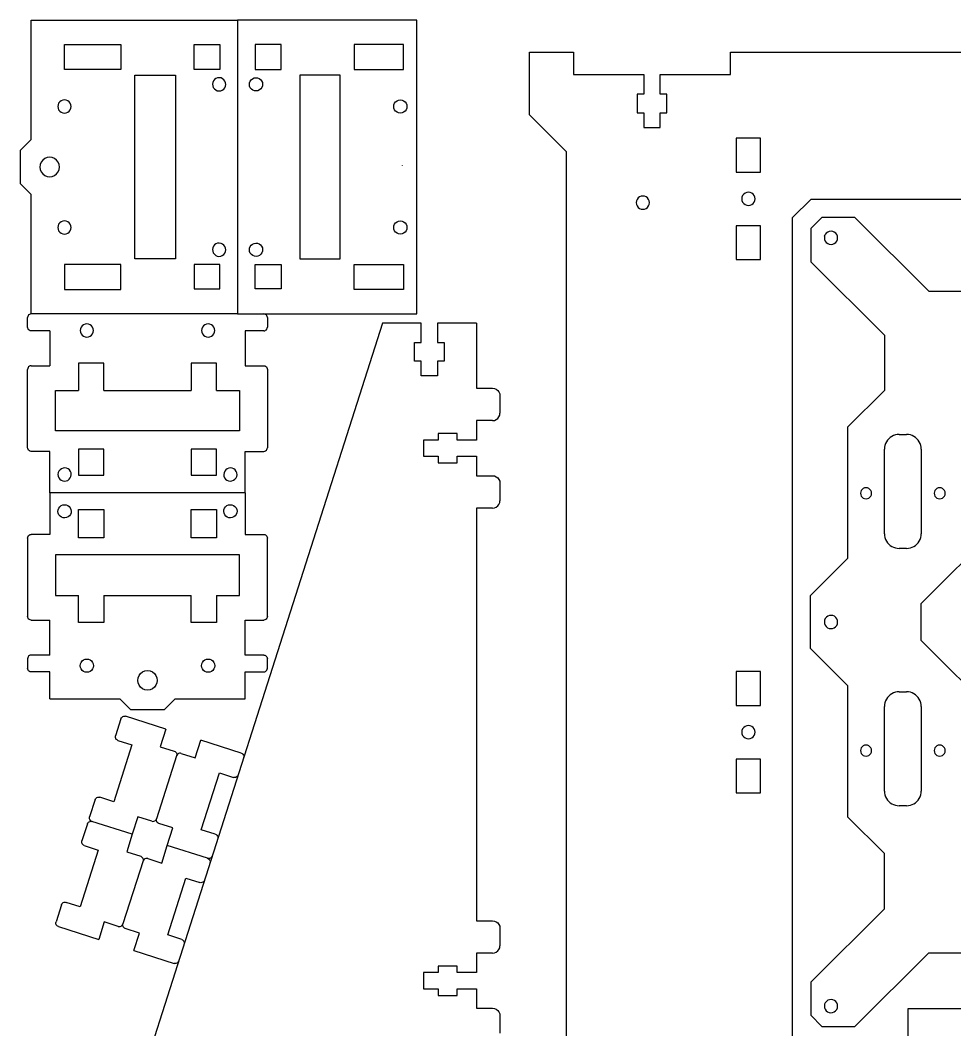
# Model space of a CAD drawing. Extents: x -2059 to 144, y -21 to 1016.
# Drawn here: x -545.3 to -291.6, y 150.1 to 424.2 of the extents above; entities that cross this region are included whole.
import ezdxf

# ---------------------------------------------------------------- set-up
doc = ezdxf.new("R2010")
doc.units = 0
doc.layers.get('0').update_dxf_attribs({"linetype": 'CONTINUOUS'})

msp = doc.modelspace()

# ---------------------------------------------------------------- linework, layer by layer
at = {"color": 5}
for points in [[(-545.281334, 388.845249), (-542.281384, 391.839266), (-542.281384, 424.235292)], [(-542.281384, 424.235292), (-486.281341, 424.235292)], [(-437.58368, 424.235061), (-486.281576, 424.235061), (-486.281576, 344.494738), (-437.58368, 344.494738), (-437.58368, 424.235038)], [(-545.281334, 388.845249), (-545.281334, 379.885036)], [(-545.281334, 379.885036), (-542.281384, 376.891019)], [(-542.281384, 344.494969), (-542.281384, 376.891019)], [(-543.243537, 343.753759), (-543.27757, 343.495588)], [(-543.243537, 340.648127), (-543.27757, 340.906425), (-543.27757, 343.495588)], [(-543.143722, 343.994369), (-543.243537, 343.753759)], [(-542.984979, 344.200994), (-543.143722, 343.994369)], [(-542.778027, 344.359625), (-542.984979, 344.200994)], [(-542.537043, 344.459417), (-542.778027, 344.359625)], [(-542.278368, 344.493587), (-542.537043, 344.459417)], [(-478.919269, 344.463515), (-479.178032, 344.497527)], [(-478.678109, 344.363796), (-478.919269, 344.463515)], [(-478.470952, 344.205215), (-478.678109, 344.363796)], [(-478.312092, 343.998517), (-478.470952, 344.205215)], [(-478.21216, 343.757802), (-478.312092, 343.998517)], [(-478.178069, 343.499505), (-478.21216, 343.757802)], [(-478.178069, 343.499505), (-478.178069, 340.905016)], [(-446.927316, 342.005545), (-544.318244, 37.216036)], [(-543.143634, 340.407438), (-543.243537, 340.648127)], [(-542.984715, 340.200738), (-543.143634, 340.407438)], [(-542.777588, 340.04213), (-542.984715, 340.200738)], [(-542.536427, 339.942444), (-542.777588, 340.04213)], [(-542.277606, 339.908426), (-542.536427, 339.942444)], [(-537.277641, 339.908426), (-542.277606, 339.908426)], [(-537.277641, 339.908426), (-537.277641, 330.427421)], [(-484.178055, 339.90702), (-484.178055, 330.427421)], [(-479.178032, 339.90702), (-484.178055, 339.90702)], [(-479.178032, 339.90702), (-478.919269, 339.941008)], [(-478.919269, 339.941008), (-478.678109, 340.040724)], [(-478.678109, 340.040724), (-478.470952, 340.199332)], [(-478.470952, 340.199332), (-478.312092, 340.406006)], [(-478.312092, 340.406006), (-478.21216, 340.646721)], [(-478.21216, 340.646721), (-478.178069, 340.905016)], [(-436.419087, 342.005545), (-446.927316, 342.005545)], [(-436.419087, 336.716159), (-436.419087, 342.005545)], [(-421.419193, 342.005545), (-432.019124, 342.005545)], [(-432.019124, 342.005545), (-432.019124, 336.716159)], [(-421.419193, 342.005545), (-421.419193, 324.308347)], [(-438.219062, 336.716159), (-436.419087, 336.716159)], [(-438.219062, 331.626332), (-438.219062, 336.716159)], [(-432.019124, 336.716159), (-430.219119, 336.716159)], [(-430.219119, 336.716159), (-430.219119, 331.626332)], [(-543.243537, 329.687722), (-543.27757, 329.429398)], [(-543.243537, 307.913667), (-543.27757, 308.17199), (-543.27757, 329.429398)], [(-543.143634, 329.928408), (-543.243537, 329.687722)], [(-542.984715, 330.135106), (-543.143634, 329.928408)], [(-542.777588, 330.293717), (-542.984715, 330.135106)], [(-542.536427, 330.393406), (-542.777588, 330.293717)], [(-542.277606, 330.427421), (-542.536427, 330.393406)], [(-542.277606, 330.427421), (-537.277641, 330.427421)], [(-484.178055, 330.427421), (-479.178032, 330.427421)], [(-479.178032, 330.427421), (-478.919269, 330.393406)], [(-478.919269, 330.393406), (-478.678109, 330.293717)], [(-478.678109, 330.293717), (-478.470952, 330.135106)], [(-478.470952, 330.135106), (-478.312092, 329.928408)], [(-478.312092, 329.928408), (-478.21216, 329.687722)], [(-478.21216, 329.687722), (-478.178069, 329.429398), (-478.178069, 308.17199)], [(-436.419087, 331.626332), (-438.219062, 331.626332)], [(-436.419087, 327.684253), (-436.419087, 331.626332)], [(-430.219119, 331.626332), (-432.019124, 331.626332)], [(-432.019124, 331.626332), (-432.019124, 327.684253)], [(-432.019124, 327.684253), (-436.419087, 327.684253)], [(-421.419193, 324.308347), (-417.069255, 324.308347)], [(-417.069255, 324.308347), (-416.551612, 324.240343)], [(-416.551612, 324.240343), (-416.069232, 324.040938)], [(-416.069232, 324.040938), (-415.655036, 323.723747)], [(-415.655036, 323.723747), (-415.337199, 323.31035)], [(-415.337199, 323.31035), (-415.137423, 322.828946)], [(-415.137423, 322.828946), (-415.069239, 322.312353), (-415.069239, 317.521956)], [(-417.069255, 315.525962), (-421.419193, 315.525962)], [(-421.419193, 315.525962), (-421.419193, 310.236551)], [(-417.069255, 315.525962), (-416.551612, 315.593965)], [(-416.551612, 315.593965), (-416.069232, 315.79337)], [(-416.069232, 315.79337), (-415.655036, 316.110559)], [(-415.655036, 316.110559), (-415.337199, 316.523959)], [(-415.337199, 316.523959), (-415.137423, 317.005334)], [(-415.137423, 317.005334), (-415.069239, 317.521956)], [(-435.769061, 310.236551), (-435.769061, 305.845345)], [(-431.819114, 310.236551), (-435.769061, 310.236551)], [(-426.719188, 312.032934), (-431.819114, 312.032934)], [(-431.819114, 312.032934), (-431.819114, 310.236551)], [(-426.719188, 310.236551), (-426.719188, 312.032934)], [(-421.419193, 310.236551), (-426.719188, 310.236551)], [(-543.143634, 307.672979), (-543.243537, 307.913667)], [(-542.984715, 307.46628), (-543.143634, 307.672979)], [(-542.777588, 307.307672), (-542.984715, 307.46628)], [(-542.536427, 307.207983), (-542.777588, 307.307672)], [(-542.277606, 307.173994), (-542.536427, 307.207983)], [(-537.277641, 307.173994), (-542.277606, 307.173994)], [(-537.277641, 295.896579), (-537.277641, 307.173994)], [(-484.178055, 307.173994), (-479.178032, 307.173994)], [(-484.178055, 295.896579), (-484.178055, 307.173994)], [(-479.178032, 307.173994), (-478.919269, 307.207983)], [(-478.919269, 307.207983), (-478.678109, 307.307672)], [(-478.678109, 307.307672), (-478.470952, 307.46628)], [(-478.470952, 307.46628), (-478.312092, 307.672979)], [(-478.312092, 307.672979), (-478.21216, 307.913667)], [(-478.21216, 307.913667), (-478.178069, 308.17199)], [(-435.769061, 305.845345), (-431.819114, 305.845345)], [(-431.819114, 305.845345), (-431.819114, 304.048936)], [(-426.719188, 304.048936), (-426.719188, 305.845345)], [(-426.719188, 305.845345), (-421.419193, 305.845345)], [(-421.419193, 305.845345), (-421.419193, 300.555935)], [(-431.819114, 304.048936), (-426.719188, 304.048936)], [(-421.419193, 300.555935), (-417.069255, 300.555935)], [(-417.069255, 300.555935), (-416.551612, 300.487931)], [(-416.551612, 300.487931), (-416.069232, 300.288526)], [(-416.069232, 300.288526), (-415.655036, 299.971311)], [(-415.655036, 299.971311), (-415.337199, 299.557938)], [(-415.337199, 299.557938), (-415.137423, 299.076536)], [(-415.137423, 299.076536), (-415.069239, 298.559942), (-415.069239, 293.769517)], [(-537.280629, 295.897961), (-537.280629, 284.620571)], [(-484.180984, 295.897961), (-484.180984, 284.620571)], [(-415.137423, 293.252923), (-415.069239, 293.769517)], [(-421.419193, 291.773524), (-421.419193, 179.73059)], [(-417.069255, 291.773524), (-421.419193, 291.773524)], [(-417.069255, 291.773524), (-416.551612, 291.841528)], [(-416.551612, 291.841528), (-416.069232, 292.040933)], [(-416.069232, 292.040933), (-415.655036, 292.358148)], [(-415.655036, 292.358148), (-415.337199, 292.771521)], [(-415.337199, 292.771521), (-415.137423, 293.252923)], [(-543.280528, 283.622574), (-543.246495, 283.880846)], [(-543.280528, 283.622574), (-543.280528, 262.365139)], [(-543.246495, 283.880871), (-543.146563, 284.121559)], [(-543.146504, 284.121559), (-542.987586, 284.328259)], [(-542.987586, 284.328259), (-542.780517, 284.486866)], [(-542.780517, 284.486866), (-542.539327, 284.586556)], [(-542.539327, 284.586556), (-542.280476, 284.620571)], [(-537.280629, 284.620571), (-542.280535, 284.620571)], [(-484.180984, 284.620571), (-479.18102, 284.620571)], [(-479.181049, 284.620571), (-478.922198, 284.586556), (-478.681038, 284.486866)], [(-478.681038, 284.486866), (-478.47391, 284.328259)], [(-478.47391, 284.328259), (-478.315021, 284.121559)], [(-478.315021, 284.121559), (-478.215118, 283.880846)], [(-478.215118, 283.880871), (-478.181027, 283.622574)], [(-478.181027, 262.365139), (-478.181027, 283.622574)], [(-543.246495, 262.106871), (-543.280528, 262.365139)], [(-543.146563, 261.866156), (-543.246495, 262.106871)], [(-542.987673, 261.659455), (-543.146563, 261.866156)], [(-542.780575, 261.50085), (-542.987673, 261.659455)], [(-542.539386, 261.401184), (-542.780575, 261.50085)], [(-542.280564, 261.367146), (-542.539415, 261.401184)], [(-542.280564, 261.367146), (-537.280629, 261.367146)], [(-537.28057, 251.886135), (-537.28057, 261.367146)], [(-484.180984, 261.367146), (-479.18102, 261.367146)], [(-484.180926, 251.88757), (-484.180926, 261.367146)], [(-478.922198, 261.401184), (-479.18102, 261.367146)], [(-478.681038, 261.50085), (-478.922198, 261.401184)], [(-478.47391, 261.659455), (-478.681038, 261.50085)], [(-478.314962, 261.866156), (-478.473852, 261.659455)], [(-478.215118, 262.106871), (-478.315021, 261.866156)], [(-478.181027, 262.365139), (-478.215118, 262.106871)], [(-543.246495, 251.146433), (-543.280528, 250.888136), (-543.280528, 248.298996)], [(-543.146563, 251.387149), (-543.246495, 251.146433)], [(-542.987673, 251.593823), (-543.146563, 251.387149)], [(-542.780575, 251.752431), (-542.987673, 251.593823)], [(-542.539415, 251.852146), (-542.780575, 251.752431)], [(-542.280535, 251.886135), (-542.539386, 251.852146)], [(-537.280629, 251.886135), (-542.280535, 251.886135)], [(-479.180961, 251.88757), (-484.180926, 251.88757)], [(-479.18102, 251.88757), (-478.922198, 251.853552)], [(-478.922198, 251.853552), (-478.681038, 251.753837)], [(-478.681038, 251.753837), (-478.47391, 251.595232)], [(-478.47391, 251.595232), (-478.315021, 251.388558)], [(-478.315021, 251.388558), (-478.215118, 251.147845)], [(-478.215118, 251.147845), (-478.181027, 250.889548)], [(-478.181027, 248.295056), (-478.181027, 250.889548)], [(-543.246524, 248.040804), (-543.280557, 248.298996)], [(-543.146709, 247.800191), (-543.246524, 248.040804)], [(-542.987966, 247.593596), (-543.146709, 247.800191)], [(-542.781015, 247.434962), (-542.987966, 247.593596)], [(-542.54003, 247.335144), (-542.781015, 247.434962)], [(-542.281355, 247.301001), (-542.54003, 247.335144)], [(-537.28057, 247.29706), (-542.281296, 247.300889)], [(-537.280629, 240.00994), (-537.280629, 247.29706)], [(-484.180984, 240.00994), (-484.180984, 247.29706)], [(-484.180926, 247.29706), (-479.180961, 247.29706)], [(-479.180961, 247.29706), (-478.922169, 247.331075)], [(-478.922198, 247.331075), (-478.681038, 247.430764), (-478.47391, 247.589346), (-478.315021, 247.79607)], [(-478.315021, 247.79607), (-478.215118, 248.036759)], [(-478.215118, 248.036759), (-478.181027, 248.295056)], [(-537.280629, 240.00994), (-518.219785, 240.00994)], [(-515.219835, 237.0159), (-518.219814, 240.00994)], [(-506.241748, 237.0159), (-503.241799, 240.00994)], [(-503.241799, 240.00994), (-484.180984, 240.00994)], [(-506.241748, 237.0159), (-515.222618, 237.0159)], [(-517.928098, 234.601403), (-519.409482, 229.96384)], [(-517.928098, 234.601403), (-517.816987, 234.837587)], [(-517.816987, 234.837587), (-517.648613, 235.036971)], [(-517.648613, 235.036971), (-517.434491, 235.186012), (-517.189268, 235.274506)], [(-517.189268, 235.274506), (-516.929568, 235.296407)], [(-516.929568, 235.296404), (-516.67314, 235.250311)], [(-505.740331, 231.758034), (-516.67314, 235.250311)], [(-505.740331, 231.758034), (-507.261735, 226.995164), (-503.459073, 225.780469)], [(-518.763109, 228.707562), (-518.998821, 228.818605), (-519.197703, 228.987047), (-519.34618, 229.201318), (-519.434262, 229.446854), (-519.45571, 229.706919), (-519.409313, 229.963843)], [(-518.763109, 228.707562), (-514.960418, 227.492855)], [(-501.549924, 225.177919), (-497.747205, 223.963214), (-496.22583, 228.726059)], [(-485.293021, 225.233782), (-496.22583, 228.726059)], [(-514.960418, 227.492855), (-519.889768, 212.061167)], [(-503.459073, 225.780469), (-503.223389, 225.669397)], [(-503.223389, 225.669397), (-503.024479, 225.500953), (-502.875945, 225.286704)], [(-502.875945, 225.286704), (-502.787892, 225.041173)], [(-502.693742, 224.765188), (-502.804882, 224.529011)], [(-502.787892, 225.041173), (-502.766443, 224.781086)], [(-502.52534, 224.964598), (-502.693742, 224.765188)], [(-502.311247, 225.11362), (-502.52534, 224.964598)], [(-502.066024, 225.202105), (-502.311247, 225.11362)], [(-501.806351, 225.224028), (-502.066024, 225.202099)], [(-501.549924, 225.177919), (-501.806351, 225.224028)], [(-485.293021, 225.233782), (-485.057337, 225.12271), (-484.858455, 224.954305), (-484.709893, 224.740051), (-484.62184, 224.494515), (-484.600391, 224.234433), (-484.646732, 223.977554)], [(-496.124625, 204.444043), (-491.195275, 219.875736)], [(-491.195275, 219.875736), (-487.392528, 218.661029)], [(-486.137571, 219.309932), (-486.248738, 219.073757)], [(-486.248738, 219.073757), (-486.417084, 218.874341), (-486.631206, 218.725331), (-486.876457, 218.636815), (-487.13613, 218.614914), (-487.392557, 218.661032)], [(-524.947416, 212.626966), (-526.438396, 207.959343)], [(-524.947416, 212.626966), (-524.836277, 212.863203)], [(-524.836277, 212.863203), (-524.667932, 213.062584), (-524.45381, 213.211598), (-524.208587, 213.300066), (-523.948886, 213.322023), (-523.69243, 213.275877)], [(-519.889768, 212.061167), (-523.69243, 213.275871)], [(-527.047375, 206.055706), (-528.52876, 201.418118)], [(-527.047375, 206.055706), (-526.936236, 206.291943)], [(-526.936236, 206.291943), (-526.767834, 206.491297)], [(-526.767834, 206.491297), (-526.55374, 206.640313), (-526.308574, 206.728806)], [(-525.791994, 206.703144), (-526.027678, 206.814187), (-526.226588, 206.982603), (-526.375094, 207.196847), (-526.463175, 207.442411), (-526.484624, 207.702476), (-526.438255, 207.959343)], [(-526.308574, 206.728806), (-526.048845, 206.750735)], [(-526.048845, 206.750729), (-525.792418, 206.704583)], [(-509.535091, 206.759015), (-513.337782, 207.973714), (-514.859185, 203.21087)], [(-509.535091, 206.759015), (-509.278692, 206.712844)], [(-509.278692, 206.712844), (-509.018963, 206.734801)], [(-509.018963, 206.734792), (-508.773712, 206.823309)], [(-508.773712, 206.823309), (-508.559675, 206.972302)], [(-508.559675, 206.972302), (-508.391301, 207.171709)], [(-508.391301, 207.171709), (-508.280134, 207.407946)], [(-508.318714, 207.155817), (-508.272373, 207.412693)], [(-508.297124, 206.895724), (-508.318572, 207.155817)], [(-508.20907, 206.650224), (-508.297124, 206.895724)], [(-507.861598, 206.267503), (-508.060508, 206.435919), (-508.20907, 206.650224)], [(-507.625971, 206.156465), (-507.861598, 206.267503)], [(-505.344656, 200.178891), (-503.823252, 204.941761), (-507.625971, 206.156465)], [(-514.859637, 203.212318), (-516.38104, 198.449501), (-512.578294, 197.234797)], [(-492.321906, 203.229338), (-496.124625, 204.444043)], [(-492.321906, 203.229338), (-492.086194, 203.118295), (-491.887369, 202.949859), (-491.738807, 202.735607), (-491.650754, 202.490043), (-491.629305, 202.229964), (-491.675646, 201.973085)], [(-527.882358, 200.161888), (-528.11807, 200.272934), (-528.316952, 200.441321), (-528.465457, 200.655618), (-528.553511, 200.901183), (-528.57496, 201.161217), (-528.528562, 201.418115)], [(-527.882358, 200.161888), (-524.079668, 198.947189)], [(-510.669201, 196.632219), (-506.866483, 195.417512), (-505.345079, 200.180356)], [(-524.079668, 198.947189), (-529.009017, 183.515526)], [(-512.578294, 197.234797), (-512.342666, 197.123669)], [(-512.342666, 197.123669), (-512.143756, 196.955282), (-511.995251, 196.74101)], [(-511.995251, 196.74101), (-511.907169, 196.495474)], [(-511.812992, 196.219463), (-511.924159, 195.983286)], [(-511.907169, 196.495474), (-511.88572, 196.235381)], [(-511.644618, 196.418932), (-511.812992, 196.219463)], [(-511.430552, 196.567946), (-511.644618, 196.418932)], [(-511.185301, 196.656434), (-511.430552, 196.567946)], [(-510.9256, 196.67834), (-511.185301, 196.656411)], [(-510.669201, 196.632219), (-510.9256, 196.67834)], [(-494.41227, 196.688082), (-494.176586, 196.577036), (-493.977704, 196.408631), (-493.829171, 196.194326), (-493.741089, 195.948815), (-493.71964, 195.688733), (-493.765953, 195.431857)], [(-494.15542, 196.640496), (-494.411847, 196.686617)], [(-493.895747, 196.662428), (-494.15542, 196.640499)], [(-493.43643, 196.899901), (-493.650524, 196.750888), (-493.895747, 196.662428)], [(-493.268056, 197.099316), (-493.43643, 196.899901)], [(-493.156889, 197.33552), (-493.268056, 197.099316)], [(-505.243874, 175.898317), (-500.314524, 191.330006)], [(-500.314524, 191.330006), (-496.511834, 190.115301)], [(-495.368016, 190.528057), (-495.536361, 190.328616), (-495.750455, 190.1796), (-495.995706, 190.091143), (-496.255407, 190.069186), (-496.511834, 190.115279)], [(-495.256848, 190.76426), (-495.368016, 190.528057)], [(-534.066694, 184.081266), (-535.557674, 179.413672)], [(-534.066694, 184.081266), (-533.955554, 184.317475)], [(-533.955554, 184.317475), (-533.787181, 184.516885), (-533.573059, 184.665898), (-533.327836, 184.754394), (-533.068135, 184.776323), (-532.811736, 184.730202)], [(-529.009017, 183.515501), (-532.811736, 184.730197)], [(-534.911272, 178.157441), (-535.146956, 178.268465), (-535.345838, 178.436904), (-535.494371, 178.651175), (-535.582424, 178.896686), (-535.603873, 179.156802), (-535.557504, 179.413672)], [(-518.654369, 178.213344), (-522.457059, 179.428045), (-523.978491, 174.665176)], [(-518.654369, 178.213344), (-518.397913, 178.167198)], [(-518.397913, 178.167198), (-518.138241, 178.189098)], [(-518.138269, 178.189095), (-517.893046, 178.277614)], [(-517.893046, 178.277614), (-517.678924, 178.426602)], [(-517.678924, 178.426602), (-517.510522, 178.626012)], [(-517.510522, 178.626012), (-517.399411, 178.862221)], [(-517.437963, 178.610117), (-517.391622, 178.866993)], [(-517.416401, 178.350033), (-517.43785, 178.610117)], [(-517.328319, 178.104497), (-517.416401, 178.350033)], [(-421.419193, 179.73059), (-417.069255, 179.73059)], [(-417.069255, 179.73059), (-416.551612, 179.66256)], [(-416.551612, 179.66256), (-416.069232, 179.463156)], [(-416.069232, 179.463156), (-415.655036, 179.145966)], [(-415.655036, 179.145966), (-415.337199, 178.732568)], [(-415.337199, 178.732568), (-415.137423, 178.251167)], [(-415.137423, 178.251167), (-415.069239, 177.734569), (-415.069239, 172.944173)], [(-534.911272, 178.157441), (-523.978491, 174.665176)], [(-516.980904, 177.721809), (-517.179786, 177.890245), (-517.328319, 178.104497)], [(-516.74522, 177.610766), (-516.980904, 177.721809)], [(-514.463933, 171.633192), (-512.94253, 176.396061), (-516.74522, 177.610766)], [(-501.441184, 174.68361), (-505.243874, 175.898317)], [(-501.441184, 174.68361), (-501.2055, 174.572593), (-501.00659, 174.404188), (-500.858084, 174.189908), (-500.770003, 173.944343), (-500.748554, 173.684312), (-500.794923, 173.427383)], [(-415.137423, 172.427575), (-415.069239, 172.944173)], [(-514.463933, 171.633192), (-503.531124, 168.140915)], [(-417.069255, 170.948154), (-421.419193, 170.948154)], [(-421.419193, 170.948154), (-421.419193, 165.658766)], [(-417.069255, 170.948154), (-416.551612, 171.016182)], [(-416.551612, 171.016182), (-416.069232, 171.215586)], [(-416.069232, 171.215586), (-415.655036, 171.532776)], [(-415.655036, 171.532776), (-415.337199, 171.946177)], [(-415.337199, 171.946177), (-415.137423, 172.427575)], [(-503.274725, 168.094797), (-503.531124, 168.140915)], [(-503.015024, 168.116703), (-503.274725, 168.094774)], [(-502.555651, 168.35423), (-502.769773, 168.205213), (-503.015024, 168.116703)], [(-502.387334, 168.553591), (-502.555651, 168.35423)], [(-502.276166, 168.789823), (-502.387334, 168.553591)], [(-431.819114, 167.455178), (-431.819114, 165.658766)], [(-426.719188, 167.455178), (-431.819114, 167.455178)], [(-426.719188, 165.658766), (-426.719188, 167.455178)], [(-431.819114, 165.658766), (-435.769061, 165.658766)], [(-435.769061, 165.658766), (-435.769061, 161.267561)], [(-421.419193, 165.658766), (-426.719188, 165.658766)], [(-435.769061, 161.267561), (-431.819114, 161.267561)], [(-431.819114, 161.267561), (-431.819114, 159.471152)], [(-431.819114, 159.471152), (-426.719188, 159.471152)], [(-426.719188, 159.471152), (-426.719188, 161.267561)], [(-426.719188, 161.267561), (-421.419193, 161.267561)], [(-421.419193, 161.267561), (-421.419193, 155.978152)], [(-421.419193, 155.978152), (-417.069255, 155.978152)], [(-417.069255, 155.978152), (-416.551612, 155.910148)], [(-416.551612, 155.910148), (-416.069232, 155.710743)], [(-416.069232, 155.710743), (-415.655036, 155.393527)], [(-415.655036, 155.393527), (-415.337199, 154.980156)], [(-415.337199, 154.980156), (-415.137423, 154.498751)], [(-415.137423, 154.498751), (-415.069239, 153.982133), (-415.069239, 149.19176)], [(-304.223203, 129.816756), (-304.223203, 155.875724), (-288.420805, 155.875724)]]:
    msp.add_lwpolyline(points, dxfattribs=at)
at = {"color": 7}
for points in [[(-533.281448, 417.648486), (-517.969252, 417.648486)], [(-533.281448, 410.862066), (-533.281448, 417.648486)], [(-517.969252, 417.648486), (-517.969252, 410.862066)], [(-498.081217, 417.648486), (-491.081296, 417.648486)], [(-498.081217, 410.862066), (-498.081217, 417.648486)], [(-491.081296, 417.648486), (-491.081296, 410.862066)], [(-481.481621, 417.648226), (-481.481621, 410.861811)], [(-474.4817, 417.648226), (-481.481621, 417.648226)], [(-474.4817, 410.861811), (-474.4817, 417.648226)], [(-454.594104, 417.648226), (-454.594104, 410.861811)], [(-441.281923, 417.648226), (-454.594104, 417.648226)], [(-441.281923, 410.861811), (-441.281923, 417.648226)], [(-517.969252, 410.862066), (-533.281419, 410.862066)], [(-514.164107, 409.315173), (-503.163745, 409.315173)], [(-514.164107, 359.415111), (-514.164107, 409.315173)], [(-503.163745, 409.315173), (-503.163745, 359.415111)], [(-491.081296, 410.862066), (-498.081217, 410.862066)], [(-491.707657, 408.565443), (-492.145782, 408.395829)], [(-491.240536, 408.616119), (-491.707657, 408.565443)], [(-490.776199, 408.544403), (-491.240536, 408.616119)], [(-490.346245, 408.355159), (-490.776199, 408.544403)], [(-482.86043, 407.682672), (-482.582893, 408.061081), (-482.216642, 408.354904), (-481.786718, 408.544122), (-481.322351, 408.615888), (-480.855202, 408.565159), (-480.417165, 408.395572)], [(-481.481621, 410.861811), (-474.4817, 410.861811)], [(-469.399172, 409.314919), (-469.399172, 359.414854)], [(-458.399279, 409.314919), (-469.399172, 409.314919)], [(-458.399279, 359.414854), (-458.399279, 409.314919)], [(-454.594104, 410.861811), (-441.281923, 410.861811)], [(-493.008939, 407.324247), (-493.080813, 406.860813)], [(-493.080813, 406.860813), (-493.030027, 406.394617)], [(-493.030027, 406.394617), (-492.860066, 405.957388)], [(-492.819356, 407.753338), (-493.008939, 407.324247)], [(-492.860066, 405.957388), (-492.58253, 405.578976)], [(-492.524949, 408.118848), (-492.819356, 407.753338)], [(-492.145782, 408.395829), (-492.524949, 408.118848)], [(-489.979994, 408.061364), (-490.346245, 408.355159)], [(-490.037634, 405.521518), (-489.743227, 405.887005)], [(-489.702487, 407.682926), (-489.979994, 408.061364)], [(-489.743227, 405.887005), (-489.553585, 406.316091)], [(-489.532556, 407.245726), (-489.702487, 407.682926)], [(-489.553585, 406.316091), (-489.48177, 406.779524)], [(-489.48177, 406.779524), (-489.532556, 407.245726)], [(-483.081176, 406.779244), (-483.03039, 407.245495)], [(-483.009303, 406.315833), (-483.081176, 406.779244)], [(-483.03039, 407.245495), (-482.86043, 407.682672)], [(-481.2409, 405.023964), (-481.70805, 405.074643), (-482.146116, 405.244254), (-482.525312, 405.521261), (-482.81969, 405.886748), (-483.009303, 406.315833)], [(-480.417165, 408.395572), (-480.037968, 408.118568), (-479.743561, 407.753081), (-479.553978, 407.324019), (-479.482104, 406.860582), (-479.53289, 406.394334), (-479.702851, 405.957157), (-479.980387, 405.578745)], [(-492.58253, 405.578976), (-492.216337, 405.285155)], [(-492.216337, 405.285155), (-491.786384, 405.095937)], [(-491.786384, 405.095937), (-491.322017, 405.024221)], [(-491.322017, 405.024221), (-490.854867, 405.074898)], [(-490.854867, 405.074898), (-490.416801, 405.244511)], [(-490.416801, 405.244511), (-490.037634, 405.521518)], [(-480.776533, 405.09568), (-481.2409, 405.023964)], [(-480.346609, 405.284924), (-480.776533, 405.09568)], [(-479.980387, 405.578745), (-480.346609, 405.284924)], [(-531.542773, 400.317312), (-531.481472, 400.782257), (-531.542773, 401.247202), (-531.722633, 401.680458), (-532.008692, 402.052498), (-532.381446, 402.338003), (-532.815587, 402.517443), (-533.281419, 402.578666), (-533.747309, 402.517443), (-534.181421, 402.338003), (-534.554262, 402.052498), (-534.840263, 401.680458), (-535.020094, 401.247202), (-535.081424, 400.782257), (-535.020094, 400.317312), (-534.840263, 399.884078), (-534.554204, 399.512012)], [(-531.722633, 399.884078), (-531.542773, 400.317312)], [(-443.372176, 399.511758), (-443.658206, 399.883821), (-443.838066, 400.317054), (-443.899367, 400.782002), (-443.838066, 401.246971), (-443.658206, 401.680204), (-443.372176, 402.052241), (-442.999364, 402.337719), (-442.565252, 402.517215), (-442.099391, 402.578411), (-441.633501, 402.517215), (-441.199389, 402.337719)], [(-441.199389, 402.337719), (-440.826636, 402.052241), (-440.540547, 401.680204), (-440.360745, 401.246971), (-440.299416, 400.782002), (-440.360745, 400.317054), (-440.540547, 399.883821)], [(-534.554262, 399.512012), (-534.181421, 399.226534)], [(-534.181421, 399.226534), (-533.747309, 399.047067)], [(-533.747309, 399.047067), (-533.281419, 398.985871)], [(-533.281448, 398.985871), (-532.815587, 399.047067)], [(-532.815587, 399.047067), (-532.381446, 399.226534)], [(-532.381446, 399.226534), (-532.008692, 399.512012)], [(-532.008692, 399.512012), (-531.722633, 399.884078)], [(-440.540547, 399.883821), (-440.826636, 399.511758), (-441.199389, 399.226279), (-441.633501, 399.046813), (-442.099391, 398.985617), (-442.565252, 399.046813), (-442.999364, 399.226279), (-443.372176, 399.511758)], [(-350.926502, 392.184762), (-350.926502, 383.003158)], [(-344.326513, 392.184762), (-350.926502, 392.184762)], [(-344.326513, 383.003158), (-344.326513, 392.184762)], [(-538.609706, 386.659808), (-539.158922, 386.23922), (-539.580293, 385.691118), (-539.845236, 385.052822), (-539.93562, 384.367845)], [(-537.970165, 386.924197), (-538.609706, 386.659808)], [(-537.283792, 387.014392), (-537.970165, 386.924197)], [(-536.597448, 386.924197), (-537.283792, 387.014392)], [(-535.957907, 386.659808), (-536.597448, 386.924197)], [(-534.722348, 385.052822), (-534.987291, 385.691118), (-535.408692, 386.23922), (-535.957907, 386.659808)], [(-539.93562, 384.367845), (-539.845236, 383.682865)], [(-534.631964, 384.367845), (-534.722348, 385.052822)], [(-534.722348, 383.682865), (-534.631964, 384.367845)], [(-441.622225, 384.785437), (-441.61871, 384.757581)], [(-441.618564, 384.757464), (-441.622079, 384.729578)], [(-539.845236, 383.682865), (-539.580293, 383.044597)], [(-539.580293, 383.044597), (-539.158922, 382.496466), (-538.609706, 382.075878)], [(-538.609706, 382.075878), (-537.970165, 381.811489)], [(-537.970165, 381.811489), (-537.283792, 381.72132), (-536.597448, 381.811489)], [(-536.597448, 381.811489), (-535.957907, 382.075878)], [(-535.957907, 382.075878), (-535.408692, 382.496466)], [(-535.408692, 382.496466), (-534.987291, 383.044597)], [(-534.987291, 383.044597), (-534.722348, 383.682865)], [(-350.926502, 383.003158), (-344.326513, 383.003158)], [(-377.854525, 375.595312), (-378.034472, 375.161643)], [(-377.568172, 375.967706), (-377.854525, 375.595312)], [(-377.195009, 376.253467), (-377.568172, 375.967706)], [(-376.760487, 376.433086), (-377.195009, 376.253467)], [(-376.294157, 376.494361), (-376.760487, 376.433086)], [(-375.827857, 376.433086), (-376.294157, 376.494361)], [(-375.393276, 376.253467), (-375.827857, 376.433086)], [(-375.020172, 375.967706), (-375.393276, 376.253467)], [(-374.733848, 375.595312), (-375.020172, 375.967706)], [(-374.553842, 375.161643), (-374.733848, 375.595312)], [(-349.366808, 376.183134), (-349.428196, 375.717754)], [(-349.428196, 375.717754), (-349.366808, 375.252347)], [(-349.186831, 376.616803), (-349.366808, 376.183134)], [(-348.900508, 376.9892), (-349.186831, 376.616803)], [(-348.527344, 377.274961), (-348.900508, 376.9892)], [(-348.092793, 377.454606), (-348.527344, 377.274961)], [(-347.626493, 377.515878), (-348.092793, 377.454606)], [(-347.160163, 377.454606), (-347.626493, 377.515878)], [(-346.725641, 377.274961), (-347.160163, 377.454606)], [(-346.352507, 376.9892), (-346.725641, 377.274961)], [(-346.066155, 376.616803), (-346.352507, 376.9892)], [(-345.886178, 376.183134), (-346.066155, 376.616803)], [(-345.824789, 375.717754), (-345.886178, 376.183134)], [(-345.886178, 375.252347), (-345.824789, 375.717754)], [(-378.034472, 375.161643), (-378.095861, 374.696236)], [(-378.095861, 374.696236), (-378.034472, 374.230856)], [(-378.034472, 374.230856), (-377.854525, 373.797187)], [(-377.854525, 373.797187), (-377.568172, 373.424764)], [(-377.568172, 373.424764), (-377.195009, 373.139031)], [(-377.195009, 373.139031), (-376.760487, 372.959386)], [(-376.760487, 372.959386), (-376.294157, 372.898111)], [(-376.294157, 372.898111), (-375.827857, 372.959386)], [(-375.827857, 372.959386), (-375.393276, 373.139031)], [(-375.393276, 373.139031), (-375.020172, 373.424764)], [(-375.020172, 373.424764), (-374.733848, 373.797187)], [(-374.733848, 373.797187), (-374.553842, 374.230856)], [(-374.492454, 374.696236), (-374.553842, 375.161643)], [(-374.553842, 374.230856), (-374.492454, 374.696236)], [(-349.366808, 375.252347), (-349.186831, 374.818678)], [(-349.186831, 374.818678), (-348.900508, 374.446281)], [(-348.900508, 374.446281), (-348.527344, 374.160522)], [(-348.527344, 374.160522), (-348.092793, 373.980901)], [(-348.092793, 373.980901), (-347.626493, 373.919632)], [(-347.626493, 373.919632), (-347.160163, 373.980901)], [(-347.160163, 373.980901), (-346.725641, 374.160522)], [(-346.725641, 374.160522), (-346.352507, 374.446281)], [(-346.352507, 374.446281), (-346.066155, 374.818678)], [(-346.066155, 374.818678), (-345.886178, 375.252347)], [(-535.020094, 368.412973), (-535.081424, 367.948005)], [(-535.081424, 367.948005), (-535.020094, 367.483083)], [(-534.840263, 368.846209), (-535.020094, 368.412973)], [(-535.020094, 367.483083), (-534.840263, 367.049826), (-534.554204, 366.67776), (-534.181421, 366.392285), (-533.747309, 366.212815), (-533.281419, 366.151619), (-532.815587, 366.212815), (-532.381446, 366.392285), (-532.008692, 366.67776), (-531.722633, 367.049826), (-531.542773, 367.483083), (-531.481472, 367.948005)], [(-534.554262, 369.218273), (-534.840263, 368.846209)], [(-534.181421, 369.503751), (-534.554262, 369.218273)], [(-533.747309, 369.683191), (-534.181421, 369.503751)], [(-533.281448, 369.744414), (-533.747309, 369.683191)], [(-532.815587, 369.683191), (-533.281419, 369.744414)], [(-532.381446, 369.503751), (-532.815587, 369.683191)], [(-532.008692, 369.218273), (-532.381446, 369.503751)], [(-531.722633, 368.846209), (-532.008692, 369.218273)], [(-531.542773, 368.412973), (-531.722633, 368.846209)], [(-531.481472, 367.948005), (-531.542773, 368.412973)], [(-441.199389, 366.392054), (-441.633501, 366.212584), (-442.099391, 366.151365), (-442.565252, 366.212584), (-442.999364, 366.392054), (-443.372176, 366.677506), (-443.658206, 367.049569), (-443.838066, 367.482829), (-443.899367, 367.947747), (-443.838066, 368.412719), (-443.658206, 368.845981), (-443.372176, 369.217992), (-442.999364, 369.503497), (-442.565252, 369.682963), (-442.099391, 369.744183), (-441.633501, 369.682963)], [(-441.633501, 369.682963), (-441.199389, 369.503497), (-440.826636, 369.217992), (-440.540547, 368.845981)], [(-440.540547, 368.845981), (-440.360745, 368.412719), (-440.299416, 367.947747), (-440.360745, 367.482829), (-440.540547, 367.049569)], [(-350.926502, 368.432326), (-350.926502, 359.250719), (-344.326513, 359.250719), (-344.326513, 368.432326), (-350.926502, 368.432326)], [(-440.826636, 366.677506), (-441.199389, 366.392054)], [(-440.540547, 367.049569), (-440.826636, 366.677506)], [(-326.94606, 365.620003), (-327.007361, 365.155058), (-326.94606, 364.690137), (-326.76623, 364.25688), (-326.48017, 363.884814), (-326.107388, 363.599338)], [(-326.94606, 365.620003), (-326.76623, 366.05326)], [(-325.673246, 366.890271), (-326.107388, 366.710805), (-326.48017, 366.425326), (-326.76623, 366.05326)], [(-326.107388, 363.599338), (-325.673246, 363.419869), (-325.207415, 363.358673), (-324.741554, 363.419869), (-324.307412, 363.599338), (-323.9346, 363.884814), (-323.64857, 364.25688), (-323.46874, 364.690137), (-323.40741, 365.155058), (-323.46874, 365.620003), (-323.64857, 366.05326), (-323.9346, 366.425326), (-324.307412, 366.710805), (-324.741554, 366.890271), (-325.207415, 366.951467), (-325.626678, 366.891192), (-325.673246, 366.891192)], [(-493.008148, 362.416883), (-493.080754, 361.953549), (-493.03073, 361.487248), (-492.861443, 361.049791), (-492.584492, 360.670943), (-492.218739, 360.376558), (-491.789049, 360.186677), (-491.324799, 360.114218), (-490.857591, 360.164178), (-490.419261, 360.333099), (-490.039655, 360.609492), (-489.744691, 360.974544), (-489.554405, 361.403322), (-489.481828, 361.866657), (-489.531882, 362.332958), (-489.701169, 362.770415), (-489.97812, 363.14926), (-490.343873, 363.443671), (-490.773533, 363.633532), (-491.237754, 363.705987), (-491.704992, 363.65603), (-492.143292, 363.487104), (-492.522899, 363.210687), (-492.81792, 362.845662), (-493.008148, 362.416883)], [(-483.081118, 361.866426), (-483.031064, 362.332704), (-482.861777, 362.770161), (-482.584826, 363.149005), (-482.219073, 363.443416), (-481.789413, 363.633274), (-481.325163, 363.705733), (-480.857955, 363.655799), (-480.419596, 363.486849), (-480.039989, 363.210456), (-479.745055, 362.845407)], [(-483.008541, 361.403091), (-483.081118, 361.866426)], [(-479.745055, 362.845407), (-479.554739, 362.416652), (-479.482163, 361.953318), (-479.532216, 361.487017), (-479.701533, 361.04956), (-479.978454, 360.670688), (-480.344207, 360.376304), (-480.773868, 360.18642)], [(-503.163745, 359.415111), (-514.164107, 359.415111)], [(-482.143685, 360.332871), (-482.523262, 360.609262), (-482.818255, 360.974286), (-483.008541, 361.403091)], [(-481.705326, 360.163947), (-482.143685, 360.332871)], [(-481.238118, 360.113961), (-481.705326, 360.163947)], [(-480.773868, 360.18642), (-481.238118, 360.113961)], [(-469.399172, 359.414854), (-458.399279, 359.414854)], [(-533.281448, 351.081804), (-517.969252, 351.081804), (-517.969252, 357.868196), (-533.281419, 357.868196), (-533.281448, 351.081804)], [(-491.081296, 357.868196), (-498.081217, 357.868196), (-498.081217, 351.281384), (-491.081296, 351.281384), (-491.081296, 357.868196)], [(-481.481621, 351.281156), (-481.481621, 357.867938), (-474.4817, 357.867938), (-474.4817, 351.281156), (-481.481621, 351.281156)], [(-441.281923, 351.081521), (-454.594104, 351.081521), (-454.594104, 357.867938), (-441.281923, 357.867938), (-441.281923, 351.081521)], [(-486.281341, 344.494969), (-542.281384, 344.494969)], [(-528.450507, 341.261055), (-528.736566, 340.888995), (-528.916367, 340.455732), (-528.977697, 339.990816)], [(-528.977697, 339.990816), (-528.916367, 339.525872)], [(-528.077695, 341.546536), (-528.450507, 341.261055)], [(-527.643583, 341.726), (-528.077695, 341.546536)], [(-527.177722, 341.787196), (-527.643583, 341.726)], [(-526.711832, 341.726), (-527.177722, 341.787196)], [(-526.277749, 341.546536), (-526.711832, 341.726)], [(-525.904908, 341.261055), (-526.277749, 341.546536)], [(-525.618877, 340.888995), (-525.904908, 341.261055)], [(-525.377717, 339.990816), (-525.439047, 340.455732), (-525.618877, 340.888995)], [(-525.439047, 339.525872), (-525.377717, 339.990816)], [(-496.016591, 340.455732), (-496.077921, 339.990816), (-496.016591, 339.525872), (-495.836849, 339.092609), (-495.550731, 338.720548)], [(-495.836849, 340.888995), (-496.016591, 340.455732)], [(-495.550731, 341.261055), (-495.836849, 340.888995)], [(-495.177948, 341.546536), (-495.550731, 341.261055)], [(-494.743836, 341.726), (-495.177948, 341.546536)], [(-494.277946, 341.787196), (-494.743836, 341.726)], [(-493.812056, 341.726), (-494.277946, 341.787196)], [(-493.00519, 341.261055), (-493.377943, 341.546536), (-493.812056, 341.726)], [(-492.719101, 339.092609), (-492.539329, 339.525872), (-492.47797, 339.990816), (-492.539329, 340.455732), (-492.719101, 340.888995), (-493.00519, 341.261055)], [(-528.916367, 339.525872), (-528.736566, 339.092609)], [(-528.736566, 339.092609), (-528.450507, 338.720548)], [(-528.450507, 338.720548), (-528.077695, 338.435067)], [(-528.077695, 338.435067), (-527.643583, 338.255603)], [(-527.643583, 338.255603), (-527.177722, 338.194407)], [(-527.177722, 338.194407), (-526.711832, 338.255603)], [(-526.711832, 338.255603), (-526.277749, 338.435067)], [(-526.277749, 338.435067), (-525.904908, 338.720548)], [(-525.904908, 338.720548), (-525.618877, 339.092609)], [(-525.618877, 339.092609), (-525.439047, 339.525872)], [(-495.550731, 338.720548), (-495.177948, 338.435067)], [(-495.177948, 338.435067), (-494.743836, 338.255603)], [(-494.743836, 338.255603), (-494.277946, 338.194407)], [(-494.277946, 338.194407), (-493.812056, 338.255603)], [(-493.812056, 338.255603), (-493.377943, 338.435067)], [(-493.377943, 338.435067), (-493.00519, 338.720548)], [(-493.00519, 338.720548), (-492.719101, 339.092609)], [(-522.577719, 331.077102), (-529.477679, 331.077102)], [(-529.477679, 331.077102), (-529.477679, 323.723364)], [(-522.577719, 323.723364), (-522.577719, 331.077102)], [(-491.977988, 331.077102), (-498.877948, 331.077102)], [(-498.877948, 331.077102), (-498.877948, 323.723364)], [(-491.977988, 323.723364), (-491.977988, 331.077102)], [(-535.727642, 312.745377), (-535.727642, 323.723364)], [(-535.727642, 323.723364), (-529.477679, 323.723364)], [(-522.577719, 323.723364), (-498.877948, 323.723364)], [(-491.977988, 323.723364), (-485.727996, 323.723364)], [(-485.727996, 323.723364), (-485.727996, 312.745377)], [(-485.727996, 312.745377), (-535.727642, 312.745377)], [(-306.697163, 311.758667), (-307.219257, 311.724524), (-307.732448, 311.62266), (-308.22789, 311.454786), (-308.697149, 311.223849), (-309.132198, 310.933738), (-309.52557, 310.589444), (-309.870587, 310.196854), (-310.161216, 309.762673), (-310.392653, 309.29435), (-310.560856, 308.799868), (-310.662896, 308.287728), (-310.697134, 307.766654)], [(-306.697163, 311.758667), (-304.697206, 311.758667)], [(-301.868769, 310.589444), (-302.262171, 310.933738), (-302.697162, 311.223849), (-303.166449, 311.454786), (-303.661921, 311.62266), (-304.175053, 311.724524), (-304.697206, 311.758667)], [(-301.523782, 310.196854), (-301.868769, 310.589444)], [(-301.233095, 309.762673), (-301.523782, 310.196854)], [(-301.001687, 309.29435), (-301.233095, 309.762673)], [(-529.477679, 300.669548), (-522.577719, 300.669548), (-522.577719, 307.755367), (-529.477679, 307.755367), (-529.477679, 300.669548)], [(-491.977988, 307.755367), (-498.877948, 307.755367), (-498.877948, 300.669548), (-491.977988, 300.669548), (-491.977988, 307.755367)], [(-310.697134, 284.812656), (-310.697134, 307.766654)], [(-300.833513, 308.799868), (-301.001687, 309.29435)], [(-300.697205, 307.766654), (-300.731414, 308.287728), (-300.833513, 308.799868)], [(-300.697205, 307.766654), (-300.697205, 284.812656)], [(-534.762707, 301.824667), (-534.953697, 301.396194)], [(-534.467158, 302.189232), (-534.762707, 301.824667)], [(-532.717032, 302.609182), (-533.181135, 302.682382), (-533.648461, 302.633216), (-534.087083, 302.46501), (-534.467158, 302.189232)], [(-531.922409, 302.123583), (-532.287693, 302.418582), (-532.717032, 302.609182)], [(-531.646102, 301.744276), (-531.922409, 302.123583)], [(-531.477606, 301.306512), (-531.646102, 301.744276)], [(-486.649262, 301.749471), (-486.926828, 302.127857), (-487.293108, 302.421653), (-487.723003, 302.610846), (-488.187399, 302.682536), (-488.654549, 302.631808), (-489.092586, 302.462169), (-489.471724, 302.185137), (-489.76613, 301.819625), (-489.955714, 301.390512), (-490.027529, 300.927077), (-489.976714, 300.460878), (-489.806724, 300.023677), (-489.529158, 299.645291), (-489.162936, 299.351495), (-488.732954, 299.162302), (-488.268587, 299.090613)], [(-486.479243, 301.31227), (-486.649262, 301.749471)], [(-534.953697, 301.396194), (-535.027035, 300.932989)], [(-535.027035, 300.932989), (-534.977772, 300.466636)], [(-534.977772, 300.466636), (-534.809217, 300.028872)], [(-534.809217, 300.028872), (-534.532911, 299.649566)], [(-534.532911, 299.649566), (-534.167626, 299.354566)], [(-534.167626, 299.354566), (-533.738317, 299.163966)], [(-533.738317, 299.163966), (-533.274155, 299.090766)], [(-533.274155, 299.090766), (-532.806859, 299.139958)], [(-532.806859, 299.139958), (-532.368266, 299.308164)], [(-532.368266, 299.308164), (-531.988191, 299.583942)], [(-531.988191, 299.583942), (-531.692612, 299.948481)], [(-531.692612, 299.948481), (-531.501652, 300.376954)], [(-531.501652, 300.376954), (-531.428314, 300.840159)], [(-531.428314, 300.840159), (-531.477606, 301.306512)], [(-488.268587, 299.090613), (-487.801466, 299.141341)], [(-487.801466, 299.141341), (-487.363371, 299.311005)], [(-487.363371, 299.311005), (-486.984233, 299.588011)], [(-486.984233, 299.588011), (-486.689826, 299.953523)], [(-486.689826, 299.953523), (-486.500272, 300.382636)], [(-486.500272, 300.382636), (-486.428486, 300.846071)], [(-486.428486, 300.846071), (-486.479243, 301.31227)], [(-316.085316, 297.22963), (-316.447086, 297.080083), (-316.757719, 296.842184), (-316.996126, 296.532135), (-317.145966, 296.171077), (-317.197074, 295.783631), (-317.145966, 295.396186), (-316.996126, 295.035128), (-316.757719, 294.725104), (-316.447086, 294.48718), (-316.085316, 294.337633), (-315.697099, 294.286624), (-315.308882, 294.337633), (-314.947112, 294.48718), (-314.636421, 294.725104), (-314.398072, 295.035128), (-314.248233, 295.396186), (-314.197124, 295.783631), (-314.248233, 296.171077), (-314.398072, 296.532135), (-314.636421, 296.842184), (-314.947112, 297.080083), (-315.308882, 297.22963), (-315.697099, 297.280639), (-316.085316, 297.22963)], [(-297.146136, 296.171077), (-297.197245, 295.783631), (-297.146136, 295.396186), (-296.996268, 295.035128), (-296.757919, 294.725104), (-296.447257, 294.48718), (-296.085458, 294.337633), (-295.697241, 294.286624), (-295.309023, 294.337633), (-294.947253, 294.48718), (-294.636591, 294.725104), (-294.398213, 295.035128), (-294.248345, 295.396186), (-294.197237, 295.783631), (-294.248345, 296.171077), (-294.398213, 296.532135), (-294.636591, 296.842184), (-294.947253, 297.080083), (-295.309023, 297.22963), (-295.697241, 297.280639), (-296.085458, 297.22963), (-296.447257, 297.080083), (-296.757919, 296.842184), (-296.996268, 296.532135), (-297.146136, 296.171077)], [(-484.180984, 295.897961), (-537.280629, 295.897961)], [(-535.029935, 290.86155), (-534.980701, 291.327903)], [(-534.956596, 290.398345), (-535.029935, 290.86155)], [(-534.980701, 291.327903), (-534.812146, 291.765667)], [(-534.812146, 291.765667), (-534.53581, 292.144999)], [(-534.53581, 292.144999), (-534.170555, 292.439947)], [(-534.170555, 292.439947), (-533.741246, 292.630573)], [(-533.741246, 292.630573), (-533.277055, 292.703773)], [(-533.277055, 292.703696), (-532.809788, 292.654504)], [(-532.809788, 292.654504), (-532.371165, 292.486298)], [(-532.371165, 292.486298), (-531.99109, 292.21052)], [(-531.99109, 292.21052), (-531.695512, 291.845982)], [(-531.695512, 291.845982), (-531.504552, 291.417508)], [(-531.504552, 291.417508), (-531.431184, 290.954303)], [(-531.431184, 290.954303), (-531.480447, 290.487925)], [(-529.480579, 283.739796), (-529.480579, 291.424393), (-522.580648, 291.424393)], [(-522.580648, 291.424393), (-522.580648, 283.739796)], [(-498.880819, 291.424393), (-491.980859, 291.424393)], [(-498.880819, 283.739796), (-498.880819, 291.424393)], [(-491.980859, 291.424393), (-491.980859, 283.739796), (-498.880819, 283.739796)], [(-490.030429, 290.86759), (-489.979584, 291.333815)], [(-489.958584, 290.404129), (-490.030399, 290.86759)], [(-489.979584, 291.333815), (-489.809624, 291.77099)], [(-489.809624, 291.77099), (-489.532058, 292.149376)], [(-489.532058, 292.149376), (-489.165777, 292.443172)], [(-489.165777, 292.443172), (-488.735853, 292.632365)], [(-488.735853, 292.632365), (-488.271457, 292.704054)], [(-488.271457, 292.703926), (-487.804337, 292.653199)], [(-487.804337, 292.653199), (-487.36627, 292.48356)], [(-487.36627, 292.48356), (-486.987103, 292.206553)], [(-486.987103, 292.206553), (-486.692755, 291.841016)], [(-486.692755, 291.841016), (-486.503201, 291.411928)], [(-486.503201, 291.411928), (-486.431356, 290.948468)], [(-486.431356, 290.948468), (-486.482201, 290.482269)], [(-534.765636, 289.969872), (-534.956596, 290.398345)], [(-534.470058, 289.605333), (-534.765636, 289.969872)], [(-534.089983, 289.329555), (-534.470058, 289.605333)], [(-533.65136, 289.161349), (-534.089983, 289.329555)], [(-533.184064, 289.112157), (-533.65136, 289.161349)], [(-532.719902, 289.18528), (-533.184064, 289.11208)], [(-532.290622, 289.37588), (-532.719902, 289.18528)], [(-531.925338, 289.670905), (-532.290622, 289.37588)], [(-531.649002, 290.050186), (-531.925338, 289.670905)], [(-531.480447, 290.487925), (-531.649002, 290.050186)], [(-489.769001, 289.975042), (-489.958584, 290.404129)], [(-489.474623, 289.609505), (-489.769001, 289.975042)], [(-489.095485, 289.332523), (-489.474623, 289.609505)], [(-488.657419, 289.162885), (-489.095485, 289.332523)], [(-488.19027, 289.112131), (-488.657419, 289.162885)], [(-487.725902, 289.183693), (-488.19027, 289.112029)], [(-487.295949, 289.372885), (-487.725902, 289.183693)], [(-486.929727, 289.666682), (-487.296008, 289.372911)], [(-486.652161, 290.045067), (-486.929727, 289.666682)], [(-486.482201, 290.482269), (-486.652161, 290.045067)], [(-522.580648, 283.739796), (-529.480579, 283.739796)], [(-310.697134, 284.812656), (-310.662896, 284.291582), (-310.560856, 283.779441), (-310.392653, 283.28496), (-310.161216, 282.816637), (-309.870587, 282.382481), (-309.52557, 281.989866), (-309.132198, 281.645571), (-308.697149, 281.355461), (-308.22789, 281.124524), (-307.732448, 280.956677), (-307.219257, 280.854786), (-306.697163, 280.820643)], [(-304.697206, 280.820643), (-304.175053, 280.854786), (-303.661921, 280.956677), (-303.166449, 281.124524), (-302.697162, 281.355461), (-302.262171, 281.645571), (-301.868769, 281.989866), (-301.523782, 282.382481), (-301.233095, 282.816637), (-301.001687, 283.28496), (-300.833513, 283.779441), (-300.731414, 284.291582), (-300.697205, 284.812656)], [(-304.697206, 280.820643), (-306.697163, 280.820643)], [(-485.730954, 268.071199), (-485.730954, 279.049162), (-535.730512, 279.049162), (-535.730512, 268.071199)], [(-535.730512, 268.071199), (-529.480579, 268.071199)], [(-522.580648, 260.717432), (-529.480579, 260.717432), (-529.480579, 268.071199)], [(-522.580648, 268.071199), (-522.580648, 260.717432)], [(-522.580648, 268.071199), (-498.880819, 268.071199)], [(-498.880819, 260.717432), (-498.880819, 268.071199)], [(-491.980859, 268.071199), (-491.980859, 260.717432)], [(-491.980859, 268.071199), (-485.730954, 268.071199)], [(-491.980859, 260.717432), (-498.880819, 260.717432)], [(-326.951156, 260.408076), (-326.776188, 259.972843), (-326.494346, 259.597634), (-326.124785, 259.308008), (-325.692664, 259.123704), (-325.227506, 259.057314), (-324.761001, 259.113313), (-324.324868, 259.287919), (-323.948893, 259.569226), (-323.658704, 259.938062), (-323.47407, 260.369276), (-323.407527, 260.833504), (-323.463643, 261.299113), (-323.638612, 261.734346), (-323.920483, 262.109557), (-324.290015, 262.39918), (-324.722136, 262.583484), (-325.187264, 262.649878), (-325.653799, 262.593876), (-326.089932, 262.41927), (-326.465877, 262.137966), (-326.756096, 261.769126), (-326.9407, 261.337916), (-327.007273, 260.873687), (-326.951156, 260.408076)], [(-528.980568, 248.991936), (-528.919267, 249.456884)], [(-528.919267, 249.456884), (-528.739466, 249.89014)], [(-528.739466, 249.89014), (-528.453406, 250.26218)], [(-528.453406, 250.26218), (-528.080594, 250.547685)], [(-528.080594, 250.547685), (-527.646482, 250.727125)], [(-527.646482, 250.727125), (-527.180621, 250.788348)], [(-527.180621, 250.788348), (-526.71476, 250.727125)], [(-526.71476, 250.727125), (-526.280619, 250.547685)], [(-526.280619, 250.547685), (-525.907836, 250.26218)], [(-525.907836, 250.26218), (-525.621806, 249.89014)], [(-525.621806, 249.89014), (-525.441976, 249.456884)], [(-525.441976, 249.456884), (-525.380616, 248.991936)], [(-496.080821, 248.991936), (-496.01952, 249.456884)], [(-496.01952, 249.456884), (-495.83969, 249.89014)], [(-495.83969, 249.89014), (-495.553659, 250.26218)], [(-495.553659, 250.26218), (-495.180848, 250.547685)], [(-495.180848, 250.547685), (-494.746706, 250.727125)], [(-494.746706, 250.727125), (-494.280845, 250.788348)], [(-494.280845, 250.788348), (-493.814984, 250.727125)], [(-493.814984, 250.727125), (-493.380843, 250.547685)], [(-493.380843, 250.547685), (-493.00809, 250.26218)], [(-493.00809, 250.26218), (-492.722001, 249.89014)], [(-492.722001, 249.89014), (-492.5422, 249.456884)], [(-492.5422, 249.456884), (-492.48087, 248.991936)], [(-528.919267, 248.526991), (-528.980568, 248.991936)], [(-528.739466, 248.093731), (-528.919267, 248.526991)], [(-528.453406, 247.721694), (-528.739466, 248.093731)], [(-528.080594, 247.436216), (-528.453406, 247.721694)], [(-527.646482, 247.256749), (-528.080594, 247.436216)], [(-527.180621, 247.195553), (-527.646482, 247.256749)], [(-526.71476, 247.256749), (-527.180621, 247.195553)], [(-526.280619, 247.436216), (-526.71476, 247.256749)], [(-525.907836, 247.721694), (-526.280619, 247.436216)], [(-525.621806, 248.093731), (-525.907836, 247.721694)], [(-525.441976, 248.526991), (-525.621806, 248.093731)], [(-525.380616, 248.991936), (-525.441976, 248.526991)], [(-513.024584, 246.322609), (-512.603154, 246.870737)], [(-512.603154, 246.870737), (-512.053938, 247.291276)], [(-512.053938, 247.291276), (-511.414368, 247.555688)], [(-511.414368, 247.555688), (-510.728024, 247.645909)], [(-510.728024, 247.645909), (-510.04171, 247.555688)], [(-510.04171, 247.555688), (-509.402139, 247.291276), (-508.852924, 246.870737), (-508.431494, 246.322609)], [(-496.01952, 248.526991), (-496.080821, 248.991936)], [(-495.83969, 248.093731), (-496.01952, 248.526991)], [(-495.553659, 247.721694), (-495.83969, 248.093731)], [(-495.180848, 247.436216), (-495.553659, 247.721694)], [(-494.746706, 247.256749), (-495.180848, 247.436216)], [(-494.280845, 247.195553), (-494.746706, 247.256749)], [(-493.814984, 247.256749), (-494.280845, 247.195553)], [(-493.380843, 247.436216), (-493.814984, 247.256749)], [(-493.00809, 247.721694), (-493.380843, 247.436216)], [(-492.722001, 248.093731), (-493.00809, 247.721694)], [(-492.5422, 248.526991), (-492.722001, 248.093731)], [(-492.48087, 248.991936), (-492.5422, 248.526991)], [(-350.926502, 247.389787), (-350.926502, 238.208182)], [(-344.326513, 247.389787), (-350.926502, 247.389787)], [(-344.326513, 238.208182), (-344.326513, 247.389787)], [(-513.289497, 244.314358), (-513.379823, 244.999362), (-513.289497, 245.684339)], [(-513.289497, 245.684339), (-513.024584, 246.322609)], [(-513.024584, 243.676088), (-513.289497, 244.314358)], [(-508.431494, 246.322609), (-508.16658, 245.684339)], [(-508.16658, 244.314358), (-508.431494, 243.676088)], [(-508.16658, 245.684339), (-508.076226, 244.999362)], [(-508.076226, 244.999362), (-508.16658, 244.314358)], [(-512.053938, 242.707395), (-512.603154, 243.12796), (-513.024584, 243.676088)], [(-511.414368, 242.443006), (-512.053938, 242.707395)], [(-510.728024, 242.352788), (-511.414368, 242.443006)], [(-508.431494, 243.676088), (-508.852924, 243.12796), (-509.402139, 242.707395), (-510.04171, 242.443006), (-510.728024, 242.352788)], [(-308.697149, 241.356736), (-309.132198, 241.066624), (-309.52557, 240.722359)], [(-308.22789, 241.587697), (-308.697149, 241.356736)], [(-307.732448, 241.755545), (-308.22789, 241.587697)], [(-307.219257, 241.857411), (-307.732448, 241.755545)], [(-306.697163, 241.891578), (-307.219257, 241.857411)], [(-306.697163, 241.891578), (-304.697206, 241.891578)], [(-304.175053, 241.857411), (-304.697206, 241.891578)], [(-303.661921, 241.755545), (-304.175053, 241.857411)], [(-303.166449, 241.587697), (-303.661921, 241.755545)], [(-302.697162, 241.356736), (-303.166449, 241.587697)], [(-301.868769, 240.722359), (-302.262171, 241.066624), (-302.697162, 241.356736)], [(-310.560856, 238.932784), (-310.662896, 238.420615)], [(-310.392653, 239.427236), (-310.560856, 238.932784)], [(-310.161216, 239.895563), (-310.392653, 239.427236)], [(-309.52557, 240.722359), (-309.870587, 240.329741), (-310.161216, 239.895563)], [(-301.523782, 240.329741), (-301.868769, 240.722359)], [(-301.233095, 239.895563), (-301.523782, 240.329741)], [(-301.001687, 239.427236), (-301.233095, 239.895563)], [(-300.697205, 237.899568), (-300.731414, 238.420615), (-300.833513, 238.932784), (-301.001687, 239.427236)], [(-350.926502, 238.208182), (-344.326513, 238.208182)], [(-310.662896, 238.420615), (-310.697134, 237.899568)], [(-310.697134, 214.945543), (-310.697134, 237.899568)], [(-300.697205, 237.899568), (-300.697205, 214.945543)], [(-347.626493, 232.720903), (-348.092793, 232.659631), (-348.527344, 232.480009), (-348.900508, 232.194251), (-349.186831, 231.821854), (-349.366808, 231.388185), (-349.428196, 230.922781)], [(-349.428196, 230.922781), (-349.366808, 230.457401)], [(-349.366808, 230.457401), (-349.186831, 230.023732), (-348.900508, 229.651332), (-348.527344, 229.365573), (-348.092793, 229.185925), (-347.626493, 229.124656)], [(-345.886178, 231.388185), (-346.066155, 231.821854), (-346.352507, 232.194251), (-346.725641, 232.480009), (-347.160163, 232.659631), (-347.626493, 232.720903)], [(-347.626493, 229.124656), (-347.160163, 229.185925), (-346.725641, 229.365573), (-346.352507, 229.651332), (-346.066155, 230.023732), (-345.886178, 230.457401), (-345.824789, 230.922781)], [(-345.824789, 230.922781), (-345.886178, 231.388185)], [(-502.76633, 224.781086), (-502.812671, 224.524216), (-508.280134, 207.407946)], [(-314.636421, 226.982111), (-314.947112, 227.220008), (-315.308882, 227.369552), (-315.697099, 227.420565), (-316.085316, 227.369552), (-316.447086, 227.220008), (-316.757719, 226.982111), (-316.996126, 226.672059), (-317.145966, 226.311001), (-317.197074, 225.923556), (-317.145966, 225.536112), (-316.996126, 225.17505), (-316.757719, 224.865004), (-316.447086, 224.627104), (-316.085316, 224.477557), (-315.697099, 224.426548), (-315.308882, 224.477557), (-314.947112, 224.627104), (-314.636421, 224.865004), (-314.398072, 225.17505), (-314.248233, 225.536112), (-314.197124, 225.923556), (-314.248233, 226.311001), (-314.398072, 226.672059), (-314.636421, 226.982111)], [(-294.636591, 224.865004), (-294.398213, 225.17505), (-294.248345, 225.536112), (-294.197237, 225.923556), (-294.248345, 226.311001), (-294.398213, 226.672059), (-294.636591, 226.982111), (-294.947253, 227.220008), (-295.309023, 227.369552), (-295.697241, 227.420565), (-296.085458, 227.369552), (-296.447257, 227.220008), (-296.757919, 226.982111), (-296.996268, 226.672059), (-297.146136, 226.311001), (-297.197245, 225.923556), (-297.146136, 225.536112), (-296.996268, 225.17505), (-296.757919, 224.865004), (-296.447257, 224.627104), (-296.085458, 224.477557), (-295.697241, 224.426548), (-295.309023, 224.477557), (-294.947253, 224.627104), (-294.636591, 224.865004)], [(-350.926502, 223.637374), (-350.926502, 214.455773)], [(-344.326513, 223.637374), (-350.926502, 223.637374)], [(-344.326513, 214.455773), (-344.326513, 223.637374)], [(-350.926502, 214.455773), (-344.326513, 214.455773)], [(-310.697134, 214.945543), (-310.662896, 214.424494)], [(-310.662896, 214.424494), (-310.560856, 213.912327)], [(-310.560856, 213.912327), (-310.392653, 213.417872)], [(-301.001687, 213.417872), (-300.833513, 213.912327)], [(-300.833513, 213.912327), (-300.731414, 214.424494)], [(-300.731414, 214.424494), (-300.697205, 214.945543)], [(-310.392653, 213.417872), (-310.161216, 212.949548)], [(-310.161216, 212.949548), (-309.870587, 212.515368)], [(-309.870587, 212.515368), (-309.52557, 212.122776)], [(-309.52557, 212.122776), (-309.132198, 211.778484), (-308.697149, 211.488373)], [(-308.697149, 211.488373), (-308.22789, 211.257411), (-307.732448, 211.089564)], [(-307.732448, 211.089564), (-307.219257, 210.987697)], [(-304.175053, 210.987697), (-303.661921, 211.089564)], [(-303.661921, 211.089564), (-303.166449, 211.257411)], [(-303.166449, 211.257411), (-302.697162, 211.488373)], [(-302.697162, 211.488373), (-302.262171, 211.778484)], [(-302.262171, 211.778484), (-301.868769, 212.122776)], [(-301.868769, 212.122776), (-301.523782, 212.515368)], [(-301.523782, 212.515368), (-301.233095, 212.949548)], [(-301.233095, 212.949548), (-301.001687, 213.417872)], [(-307.219257, 210.987697), (-306.697163, 210.95353)], [(-304.697206, 210.95353), (-306.697163, 210.95353)], [(-304.697206, 210.95353), (-304.175053, 210.987697)], [(-514.859637, 203.212318), (-525.792418, 206.704583)], [(-494.41227, 196.688082), (-505.345079, 200.180356)], [(-511.885579, 196.235381), (-511.93192, 195.978516), (-517.399411, 178.862221)], [(-325.692664, 154.84297), (-325.227506, 154.776554), (-324.761001, 154.832556), (-324.324868, 155.007182), (-323.948893, 155.288463), (-323.658704, 155.657302), (-323.47407, 156.088539), (-323.407527, 156.552771), (-323.463643, 157.018353), (-323.638612, 157.453609), (-323.920483, 157.82882), (-324.290015, 158.118443), (-324.722136, 158.302724), (-325.187264, 158.369144), (-325.653799, 158.313116), (-326.089932, 158.13851), (-326.465877, 157.857206), (-326.756096, 157.488392), (-326.9407, 157.057153), (-327.007273, 156.592924), (-326.951156, 156.127342), (-326.776188, 155.692086), (-326.494346, 155.316871), (-326.124785, 155.027248), (-325.692664, 154.84297)]]:
    msp.add_lwpolyline(points, dxfattribs=at)
at = {"color": 2}
for points in [[(-407.076032, 398.577746), (-407.076032, 415.543765)], [(-407.076032, 415.543765), (-395.076147, 415.543765)], [(-395.076147, 415.543765), (-395.076147, 409.455942), (-375.976291, 409.455942)], [(-352.476472, 409.455942), (-352.476472, 415.543765)], [(-352.471932, 415.535297), (-58.749502, 415.535297)], [(-375.976291, 409.455942), (-375.976291, 404.166559)], [(-371.576328, 404.166559), (-371.576328, 409.455942)], [(-371.576328, 409.455942), (-352.476472, 409.455942)], [(-375.976291, 404.166559), (-377.776295, 404.166559)], [(-377.776295, 404.166559), (-377.776295, 399.076733)], [(-369.776323, 404.166559), (-371.576328, 404.166559)], [(-369.776323, 399.076733), (-369.776323, 404.166559)], [(-407.076032, 398.577746), (-397.076103, 388.597729)], [(-377.776295, 399.076733), (-375.976291, 399.076733)], [(-375.976291, 399.076733), (-375.976291, 395.13463)], [(-371.576328, 395.13463), (-371.576328, 399.076733)], [(-371.576328, 399.076733), (-369.776323, 399.076733)], [(-375.976291, 395.13463), (-371.576328, 395.13463)], [(-397.076103, 388.597729), (-397.076103, 114.646454)], [(-335.626578, 370.633712), (-330.626613, 375.62372)], [(-330.626613, 375.62372), (-80.628596, 375.62372)], [(-344.276518, 94.695658), (-335.626578, 94.695658), (-335.626578, 370.633712)]]:
    msp.add_lwpolyline(points, dxfattribs=at)
at = {"color": 4}
for points in [[(-327.697014, 370.633712), (-330.696964, 367.639698)], [(-318.697078, 370.633712), (-327.697014, 370.633712)], [(-318.697078, 370.633712), (-298.697219, 350.673677)], [(-330.696964, 367.639698), (-330.696964, 358.657699)], [(-330.696964, 358.657699), (-310.697134, 338.697664)], [(-298.697219, 350.673677), (-247.971514, 350.673677)], [(-310.697134, 338.697664), (-310.697134, 323.727663)], [(-310.697134, 323.727663), (-320.697064, 313.747648)], [(-320.697064, 313.747648), (-320.697064, 278.092936)], [(-330.8642, 267.946042), (-320.697064, 278.092936)], [(-330.8642, 267.946042), (-330.8642, 253.731867)], [(-330.8642, 253.731867), (-320.697064, 243.584946)], [(-320.697064, 243.584946), (-320.697064, 207.959542)], [(-320.697064, 207.959542), (-310.697134, 197.979522)], [(-310.697134, 183.009521), (-310.697134, 197.979522)], [(-330.696964, 163.049486), (-310.697134, 183.009521)], [(-318.697078, 151.073474), (-298.697219, 171.033509)], [(-298.697219, 171.033509), (-247.971514, 171.033509)], [(-330.696964, 163.049486), (-330.696964, 154.067488)], [(-330.696964, 154.067488), (-327.697014, 151.073474)], [(-327.697014, 151.073474), (-318.697078, 151.073474)]]:
    msp.add_lwpolyline(points, dxfattribs=at)
at = {"color": 6}
for points in [[(-300.697205, 265.843603), (-280.697399, 285.803614)], [(-300.697205, 255.863586), (-300.697205, 265.843603)], [(-280.697399, 235.903574), (-300.697205, 255.863586)]]:
    msp.add_lwpolyline(points, dxfattribs=at)

doc.saveas('drawing.dxf')
